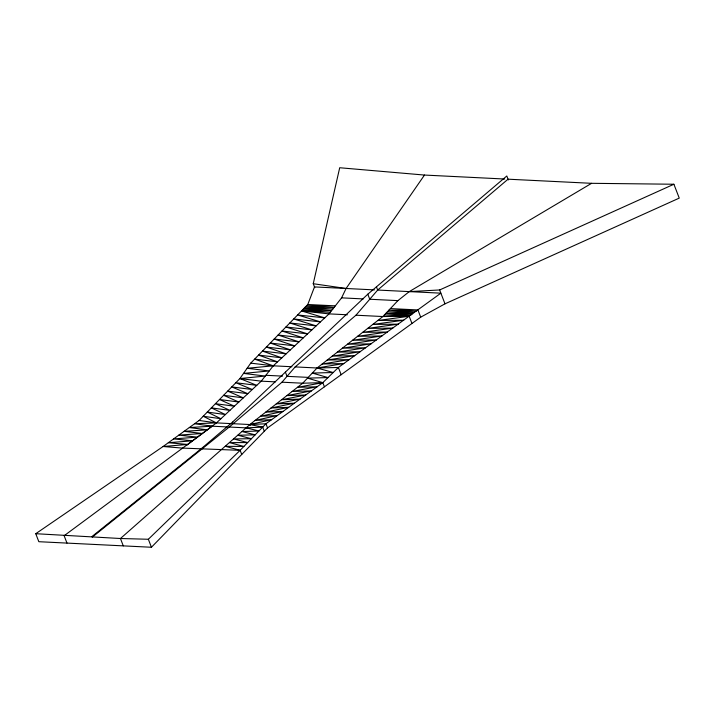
<?xml version="1.0" encoding="UTF-8"?>
<svg xmlns="http://www.w3.org/2000/svg" width="715" height="715" viewBox="0 0 715 715"><rect width="100%" height="100%" fill="white"/><g stroke="black" fill="none" stroke-linecap="round" stroke-linejoin="round"><path stroke-width="1.07" d="M314.779 287.689L313.25 283.721L339.705 167.739L424.487 175.059L504.701 179.027M508.329 179.948L506.801 175.988L367.796 294.196L232.536 422.109L201.612 448.412L92.047 536.482L92.298 537.126L229.256 427.034L281.978 382.194L295.17 366.911L355.963 315.208L377.681 290.049L508.034 179.188L591.582 183.317L673.896 184.238L679.25 198.109L444.989 303.83L420.706 317.165L267.562 427.928L151.437 547.261L38.833 541.702L35.75 533.703L163.1 446.509L199.119 420.465L239.909 378.548L250.733 363.14L307.79 304.501L314.484 286.921L374.41 289.888M187.026 445.043L216.448 422.887L261.252 381.167L273.264 365.821L329.052 313.876L341.591 297.851L346.087 288.485L424.487 175.059M591.582 183.317L409.275 291.604L397.898 300.631L382.882 316.539L317.085 367.993L302.713 383.213L249.866 424.54L120.451 538.511L35.75 533.703M123.284 545.876L120.451 538.511L148.354 539.262L240.124 450.316L265.953 423.763L322.822 382.641L338.374 367.474L440.869 293.168L377.681 290.049L376.447 286.849M409.275 291.604L439.636 289.968L673.896 184.238M232.536 422.109L233.153 423.709L249.866 424.54L271.646 419.651L255.148 420.402L277.331 415.54L260.43 416.273L283.015 411.429L265.721 412.144L288.699 407.318L271.003 408.006L294.392 403.197L276.285 403.877L300.077 399.086L281.576 399.748L305.761 394.975L286.858 395.61L311.445 390.864L292.14 391.48L317.138 386.752L297.422 387.351L322.822 382.641L324.422 386.797M232.044 423.655L216.448 422.887L203.194 416.273L220.926 418.713L207.279 412.081L225.404 414.548L211.354 407.89L229.89 410.374L215.438 403.698L234.368 406.2L219.514 399.506L238.846 402.027L223.589 395.315L243.332 397.853L227.674 391.123L247.81 393.679L231.749 386.931L252.288 389.514L235.825 382.74L256.774 385.34L239.909 378.548L265.256 376.054L243.52 373.409L269.26 370.942L247.122 368.279L273.264 365.821L291.881 366.741M250.232 425.497L249.866 424.54L265.953 423.763L267.562 427.928M229.256 427.034L246.282 427.874L262.7 427.114L264.3 431.27M241.733 454.472L240.124 450.316L182.602 448.099L163.1 446.509L187.544 444.444L168.347 442.719L192.478 440.798L173.593 438.921L197.412 437.142L178.839 435.131L202.345 433.496L184.086 431.333L207.287 429.84L189.332 427.543L212.221 426.194L228.183 426.98M250.733 363.14L273.264 365.821L254.638 359.127L277.554 361.826L258.544 355.114L281.844 357.831L262.45 351.101L286.134 353.836L266.355 347.079L290.424 349.841L270.27 343.066L294.714 345.846L274.176 339.053L299.013 341.85L278.081 335.04L303.303 337.855L281.987 331.027L307.593 333.86L285.893 327.005L311.883 329.865L289.798 322.992L316.173 325.861L293.704 318.979L320.472 321.866L297.61 314.966L324.762 317.871L301.524 310.945L330.303 312.276L302.776 309.658L331.563 310.668L304.027 308.371L332.815 309.068L305.278 307.084L334.066 307.468L306.538 305.797L335.326 305.868L307.79 304.501M341.591 297.851L363.247 298.924M397.898 300.631L369.744 299.245L367.796 294.196M347.356 314.779L329.052 313.876L301.524 310.945M355.963 315.208L382.882 316.539L409.177 316.262L411.965 323.484M295.17 366.911L317.085 367.993L338.374 367.474L341.162 374.696M265.855 375.295L282.577 376.117M308.156 377.377L287.037 376.34L285.401 372.113M275.436 381.864L261.252 381.167L239.909 378.548M281.978 382.194L302.713 383.213L322.822 382.641L307.504 378.137L328.006 377.583L312.294 373.06L333.19 372.524L317.085 367.993L343.826 363.533L322.143 364.033L349.269 359.591L327.202 360.074L354.712 355.659L332.269 356.115L360.163 351.717L337.328 352.155L365.606 347.776L342.387 348.196L371.058 343.835L347.454 344.237L376.501 339.902L352.513 340.286L381.944 335.961L357.572 336.327L387.396 332.019L362.639 332.368L392.839 328.078L367.698 328.408L398.282 324.145L372.756 324.449L403.734 320.204L377.824 320.49L409.177 316.262L384.384 314.949L410.928 315.002L385.886 313.358L412.671 313.733L387.387 311.767L414.423 312.473L388.889 310.176L416.175 311.204L390.39 308.585L417.918 309.944L420.706 317.165M199.119 420.465L216.448 422.887L194.569 423.754L212.221 426.194L64.144 535.732L66.987 543.096M313.25 283.721L346.087 288.485M249.866 424.54L262.7 427.114M246.282 427.874L258.937 430.984L242.09 431.565L255.175 434.845L237.889 435.247L251.412 438.715L233.698 438.939L247.649 442.576L229.506 442.63L243.887 446.446L225.314 446.312L240.124 450.316M439.636 289.968L444.989 303.83M201.612 448.412L201.862 449.047M148.354 539.262L151.437 547.261"/></g></svg>
